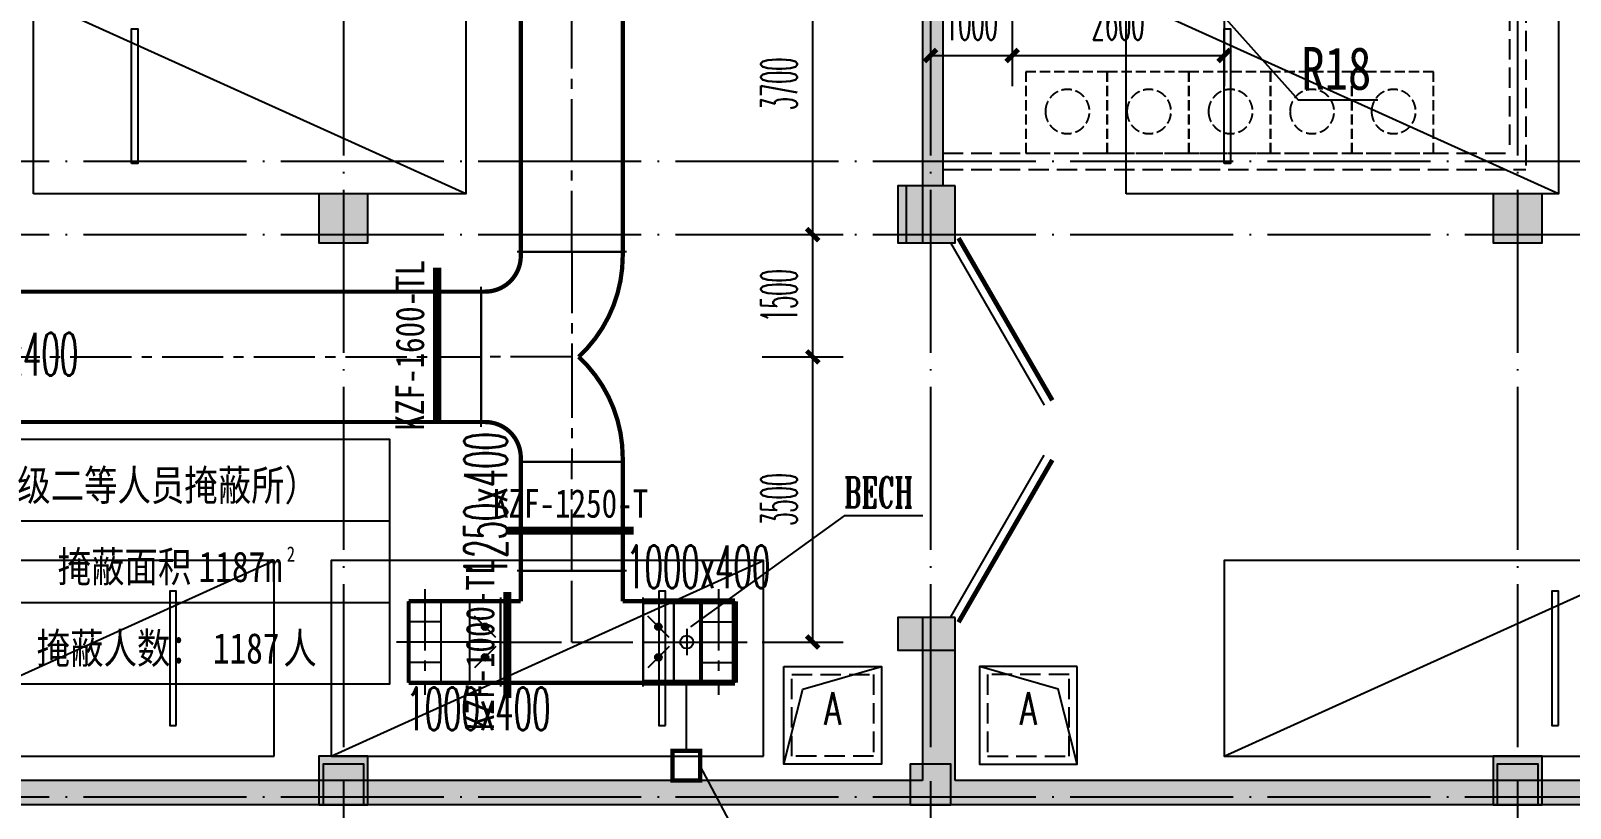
# Model space of a CAD drawing. Extents: x -888467 to -675969, y -675351 to -419232.
# Drawn here: x -786473 to -767595, y -490379 to -480837 of the extents above; entities that cross this region are included whole.
import ezdxf
from ezdxf.enums import TextEntityAlignment as Align

# ---------------------------------------------------------------- set-up
doc = ezdxf.new("R2010")
doc.units = 0
doc.header["$LTSCALE"] = 1000
for name, pattern in [('__DASH', [0.35, 0.25, -0.1]), ('CENTER2', [1.125, 0.75, -0.125, 0.125, -0.125]), ('DASH', [0.35, 0.25, -0.1]), ('DOTE', [2.42, 2, -0.2, 0.02, -0.2])]:
    doc.linetypes.add(name, pattern=pattern)
doc.layers.get('0').update_dxf_attribs({"linetype": 'CONTINUOUS'})
doc.layers.get('Defpoints').update_dxf_attribs({"linetype": 'CONTINUOUS'})
for name, color, linetype in [('A-Pkng-Bdry', 132, 'CONTINUOUS'), ('A-WALL-PATT', 252, 'CONTINUOUS'), ('ACS_COM', 7, 'CONTINUOUS'), ('DIM_LEAD', 3, 'CONTINUOUS'), ('DOTE', 252, 'CONTINUOUS'), ('DUCT-加压送风法兰', 2, 'CONTINUOUS'), ('DUCT-加压送风阀门', 7, 'CONTINUOUS'), ('DUCT-送风中心线', 5, 'CENTER2'), ('DUCT-送风标注', 3, 'CONTINUOUS'), ('DUCT-送风法兰', 3, 'CONTINUOUS'), ('DUCT-送风管', 4, 'CONTINUOUS'), ('DUCT-送风管端线', 3, 'CONTINUOUS'), ('FK', 2, 'CONTINUOUS'), ('HZ', 3, 'CONTINUOUS'), ('J-战时', 6, 'CONTINUOUS'), ('PUB_HATCH', 8, 'CONTINUOUS'), ('TH_DIM', 3, 'CONTINUOUS'), ('VRV-PIPE', 1, 'CONTINUOUS'), ('ZX', 1, 'CENTER2'), ('停车', 32, 'CONTINUOUS'), ('建筑层', 253, 'CONTINUOUS'), ('抗震支吊架', 2, 'CONTINUOUS'), ('结构柱子', 253, 'CONTINUOUS'), ('面积', 6, 'CONTINUOUS'), ('风量标注', 3, 'CONTINUOUS'), ('风阀', 3, 'CONTINUOUS')]:
    doc.layers.add(name, color=color, linetype=linetype)
doc.styles.add('-黑体', font='', dxfattribs={"width": 0.8})
doc.styles.add('_TCH_DIM_T3', font='simplex.shx', dxfattribs={"width": 0.423529, "bigfont": 'gbcbig.shx'})
doc.styles.add('hxd', font='simplex.shx', dxfattribs={"width": 0.5, "bigfont": 'gbcbig.shx'})
doc.styles.add('kzcad', font='', dxfattribs={"width": 0.8})
doc.styles.add('romant', font='romant.shx', dxfattribs={"width": 0.8, "bigfont": 'gbcbig.shx'})
doc.styles.add('房间名称', font='simplex.shx', dxfattribs={"width": 0.75, "bigfont": 'gbcbig.shx'})
doc.styles.add('黑体', font='', dxfattribs={"width": 0.8})
doc.styles.get('-黑体').set_extended_font_data('SimHei')
doc.styles.get('kzcad').set_extended_font_data('SimSun')
doc.styles.get('黑体').set_extended_font_data('SimHei')
doc.dimstyles.new('_TCH_ARCH&&150', dxfattribs={"dimtxt": 446.25, "dimasz": 150, "dimexe": 375, "dimexo": 450, "dimgap": 189.375, "dimtad": 1, "dimdec": 0, "dimzin": 0, "dimdsep": 46, "dimtxsty": '_TCH_DIM_T3', "dimblk": 'ARCHTICK', "dimcen": 0.09, "dimclrt": 7, "dimazin": 2, "dimtfac": 1, "dimtdec": 0, "dimtix": 1, "dimtmove": 2, "dimatfit": 3, "dimfxl": 1, "dimtolj": 1, "dimtzin": 0, "dimarcsym": 0})

# ---------------------------------------------------------------- blocks, each defined once
blk = doc.blocks.new('ltcw')
at = {"layer": 'A-Pkng-Bdry', "color": 252}
blk.add_line((28605, 362729), (26205, 357429), dxfattribs=at)
for points in [[(28605, 357429), (26205, 357429), (26205, 362729), (28605, 362729)], [(28231, 358629), (26580, 358629), (26580, 358710), (28231, 358710)]]:
    blk.add_lwpolyline(points, close=True, dxfattribs=at)
blk = doc.blocks.new('_FZH')
blk.add_lwpolyline([(-0.5, -0.5), (0.5, -0.5), (0.5, 0.5), (-0.5, 0.5)], close=True)
at = {"layer": 'PUB_HATCH'}
blk.add_solid([(-0.5, -0.5), (0.5, -0.5), (-0.5, 0.5), (0.5, 0.5)], dxfattribs=at)
blk = doc.blocks.new('ccce')
at = {"layer": 'J-战时', "color": 5, "linetype": 'DASH', "ltscale": 0.5}
blk.add_lwpolyline([(503445, 1033554), (504445, 1033554), (504445, 1032554), (503445, 1032554), (503445, 1033554)], dxfattribs=at)
blk.add_circle((503957, 1033043), 271, dxfattribs=at)
blk = doc.blocks.new('A$C1260170F')
at = {"layer": 'FK'}
for p, q in [((200, 147), (200, 1147)), ((200, 1147), (600, 1147)), ((600, 147), (600, 1147)), ((200, 897), (600, 897)), ((200, 647), (600, 647)), ((200, 397), (600, 397)), ((600, 147), (200, 147))]:
    blk.add_line(p, q, dxfattribs=at)
at = {"layer": 'ZX', "color": 5}
for p, q in [((400, 1295), (400, 0)), ((0, 647), (800, 647))]:
    blk.add_line(p, q, dxfattribs=at)
blk = doc.blocks.new('00000556Cent')
at = {"color": 0, "linetype": 'ByBlock', "lineweight": -2}
for p, q in [((175, 75), (-175, 425)), ((175, -75), (-175, -425))]:
    blk.add_line(p, q, dxfattribs=at)
for centre, radius in [((0, 250), 55.4), ((0, 250), 37.5), ((0, 250), 26.8), ((0, -250), 55.4), ((0, -250), 37.5), ((0, -250), 26.8)]:
    blk.add_circle(centre, radius, dxfattribs=at)
blk = doc.blocks.new('00000556Body')
at = {"color": 0, "linetype": 'ByBlock', "lineweight": -2}
for p, q in [((250, 500), (-250, 500)), ((-250, -500), (-250, 500)), ((250, -500), (250, 500)), ((-250, -500), (250, -500))]:
    blk.add_line(p, q, dxfattribs=at)
blk = doc.blocks.new('A$C7F9B6DC1')
at = {"layer": '风阀', "ltscale": 1000}
for p, q in [((80, -60, -1200), (-80, -60, -1200)), ((-80, -60, -1200), (80, -60, -1200))]:
    blk.add_line(p, q, dxfattribs=at)
at = {"layer": '风阀', "ltscale": 1000, "xscale": 0.1200000001117587, "zscale": 0.3999999999996362, "rotation": 270}
for name, yscale in [('00000556Body', 0.1600000001490116), ('00000556Cent', 0.1200000001117587)]:
    blk.add_blockref(name, (0, -30), dxfattribs=dict(at, yscale=yscale))
blk = doc.blocks.new('00000595Cent')
at = {"lineweight": -2}
blk.add_line((0, 250), (0, -250), dxfattribs=at)
at = {"color": 0, "linetype": 'ByBlock', "lineweight": -2}
blk.add_circle((0, 0), 125, dxfattribs=at)
blk = doc.blocks.new('A$C2B1B7B0A')
at = {"layer": '结构柱子'}
h = blk.add_hatch(color=253, dxfattribs=at)
h.dxf.hatch_style = 1
h.paths.add_polyline_path([(81500, 17600), (80800, 17600), (80800, 16900), (81500, 16900)])
h = blk.add_hatch(color=253, dxfattribs=at)
h.dxf.hatch_style = 1
h.paths.add_polyline_path([(74300, 17500), (73700, 17500), (73700, 16900), (74300, 16900)])
h = blk.add_hatch(color=253, dxfattribs=at)
h.dxf.hatch_style = 1
h.paths.add_polyline_path([(88700, 17500), (88100, 17500), (88100, 16900), (88700, 16900)])
h = blk.add_hatch(color=253, dxfattribs=at)
h.dxf.hatch_style = 1
h.paths.add_polyline_path([(81500, 12300), (80800, 12300), (80800, 11900), (81500, 11900)])
h = blk.add_hatch(color=253, dxfattribs=at)
h.dxf.hatch_style = 1
h.paths.add_polyline_path([(74300, 10600), (73700, 10600), (73700, 10000), (74300, 10000)])
h = blk.add_hatch(color=253, dxfattribs=at)
h.dxf.hatch_style = 1
h.paths.add_polyline_path([(88100, 10600), (88100, 10000), (88700, 10000), (88700, 10600)])
at = {"layer": '结构柱子', "color": 253}
for points in [[(81500, 17600), (80800, 17600), (80800, 16900), (81500, 16900)], [(74300, 17500), (73700, 17500), (73700, 16900), (74300, 16900)], [(88700, 17500), (88100, 17500), (88100, 16900), (88700, 16900)], [(81500, 12300), (80800, 12300), (80800, 11900), (81500, 11900)], [(74300, 10600), (73700, 10600), (73700, 10000), (74300, 10000)], [(88700, 10600), (88100, 10600), (88100, 10000), (88700, 10000)]]:
    blk.add_lwpolyline(points, close=True, dxfattribs=at)
blk = doc.blocks.new('_ArchTick')
at = {"color": 0, "linetype": 'ByBlock', "const_width": 0.4}
blk.add_lwpolyline([(-0.5, -0.5), (0.5, 0.5)], dxfattribs=at)
blk = doc.blocks.new('*D512')
at = {"layer": 'Defpoints', "color": 0, "transparency": 16777216}
for p in [(-774439, -480103), (-771839, -480103), (-771839, -481141)]:
    blk.add_point(p, dxfattribs=at)
at = {"layer": 'TH_DIM', "color": 0, "lineweight": -2, "transparency": 16777216}
for p, q in [((-774439, -480553), (-774439, -481516)), ((-771839, -480553), (-771839, -481516)), ((-774439, -481141), (-771839, -481141))]:
    blk.add_line(p, q, dxfattribs=at)
at = {"layer": 'TH_DIM', "color": 0, "lineweight": -2, "transparency": 16777216, "xscale": 150, "yscale": 150, "zscale": 150, "rotation": 180}
blk.add_blockref('_ArchTick', (-774439, -481141), dxfattribs=at)
at = {"layer": 'TH_DIM', "color": 0, "lineweight": -2, "transparency": 16777216, "xscale": 150, "yscale": 150, "zscale": 150}
blk.add_blockref('_ArchTick', (-771839, -481141), dxfattribs=at)
at = {"layer": 'TH_DIM', "color": 7, "transparency": 16777216, "insert": (-773139, -480728), "char_height": 446.2, "attachment_point": 5, "style": '_TCH_DIM_T3'}
blk.add_mtext('\\A1;2600', dxfattribs=at)
blk = doc.blocks.new('*D513')
at = {"layer": 'Defpoints', "color": 0, "transparency": 16777216}
for p in [(-775439, -480103), (-774439, -480103), (-774439, -481141)]:
    blk.add_point(p, dxfattribs=at)
at = {"layer": 'TH_DIM', "color": 0, "lineweight": -2, "transparency": 16777216}
for p, q in [((-775439, -480553), (-775439, -481516)), ((-774439, -480553), (-774439, -481516)), ((-775439, -481141), (-774439, -481141))]:
    blk.add_line(p, q, dxfattribs=at)
at = {"layer": 'TH_DIM', "color": 0, "lineweight": -2, "transparency": 16777216, "xscale": 150, "yscale": 150, "zscale": 150, "rotation": 180}
blk.add_blockref('_ArchTick', (-775439, -481141), dxfattribs=at)
at = {"layer": 'TH_DIM', "color": 0, "lineweight": -2, "transparency": 16777216, "xscale": 150, "yscale": 150, "zscale": 150}
blk.add_blockref('_ArchTick', (-774439, -481141), dxfattribs=at)
at = {"layer": 'TH_DIM', "color": 7, "transparency": 16777216, "insert": (-774939, -480728), "char_height": 446.2, "attachment_point": 5, "style": '_TCH_DIM_T3'}
blk.add_mtext('\\A1;1000', dxfattribs=at)
blk = doc.blocks.new('*D536')
at = {"layer": 'Defpoints', "color": 0, "transparency": 16777216}
for p in [(-768239, -490063), (-765639, -490063), (-765639, -491415)]:
    blk.add_point(p, dxfattribs=at)
at = {"layer": 'TH_DIM', "color": 0, "lineweight": -2, "transparency": 16777216}
for p, q in [((-768239, -490513), (-768239, -491790)), ((-765639, -490513), (-765639, -491790)), ((-768239, -491415), (-765639, -491415))]:
    blk.add_line(p, q, dxfattribs=at)
at = {"layer": 'TH_DIM', "color": 0, "lineweight": -2, "transparency": 16777216, "xscale": 150, "yscale": 150, "zscale": 150, "rotation": 180}
blk.add_blockref('_ArchTick', (-768239, -491415), dxfattribs=at)
at = {"layer": 'TH_DIM', "color": 0, "lineweight": -2, "transparency": 16777216, "xscale": 150, "yscale": 150, "zscale": 150}
blk.add_blockref('_ArchTick', (-765639, -491415), dxfattribs=at)
at = {"layer": 'TH_DIM', "color": 7, "transparency": 16777216, "insert": (-766939, -491003), "char_height": 446.2, "attachment_point": 5, "style": '_TCH_DIM_T3'}
blk.add_mtext('\\A1;2600', dxfattribs=at)
blk = doc.blocks.new('*D572')
at = {"layer": 'Defpoints', "color": 0, "transparency": 16777216}
for p in [(-777954, -484839), (-776884, -484839), (-777954, -488339)]:
    blk.add_point(p, dxfattribs=at)
at = {"layer": 'TH_DIM', "color": 0, "lineweight": -2, "transparency": 16777216}
for p, q in [((-777504, -484839), (-776509, -484839)), ((-776884, -488339), (-776884, -484839)), ((-777504, -488339), (-776509, -488339))]:
    blk.add_line(p, q, dxfattribs=at)
at = {"layer": 'TH_DIM', "color": 0, "lineweight": -2, "transparency": 16777216, "xscale": 150, "yscale": 150, "zscale": 150}
for p, rotation in [((-776884, -484839), 90), ((-776884, -488339), 270)]:
    blk.add_blockref('_ArchTick', p, dxfattribs=dict(at, rotation=rotation))
at = {"layer": 'TH_DIM', "color": 7, "transparency": 16777216, "insert": (-777296, -486589), "char_height": 446.2, "attachment_point": 5, "rotation": 90, "style": '_TCH_DIM_T3'}
blk.add_mtext('\\A1;3500', dxfattribs=at)
blk = doc.blocks.new('*D573')
at = {"layer": 'Defpoints', "color": 0, "transparency": 16777216}
for p in [(-777954, -483339), (-776884, -483339), (-777954, -484839)]:
    blk.add_point(p, dxfattribs=at)
at = {"layer": 'TH_DIM', "color": 0, "lineweight": -2, "transparency": 16777216}
for p, q in [((-777504, -483339), (-776509, -483339)), ((-776884, -484839), (-776884, -483339)), ((-777504, -484839), (-776509, -484839))]:
    blk.add_line(p, q, dxfattribs=at)
at = {"layer": 'TH_DIM', "color": 0, "lineweight": -2, "transparency": 16777216, "xscale": 150, "yscale": 150, "zscale": 150}
for p, rotation in [((-776884, -483339), 90), ((-776884, -484839), 270)]:
    blk.add_blockref('_ArchTick', p, dxfattribs=dict(at, rotation=rotation))
at = {"layer": 'TH_DIM', "color": 7, "transparency": 16777216, "insert": (-777296, -484089), "char_height": 446.2, "attachment_point": 5, "rotation": 90, "style": '_TCH_DIM_T3'}
blk.add_mtext('\\A1;1500', dxfattribs=at)
blk = doc.blocks.new('*D574')
at = {"layer": 'Defpoints', "color": 0, "transparency": 16777216}
for p in [(-777954, -479639), (-776884, -479639), (-777954, -483339)]:
    blk.add_point(p, dxfattribs=at)
at = {"layer": 'TH_DIM', "color": 0, "lineweight": -2, "transparency": 16777216}
for p, q in [((-777504, -479639), (-776509, -479639)), ((-776884, -483339), (-776884, -479639)), ((-777504, -483339), (-776509, -483339))]:
    blk.add_line(p, q, dxfattribs=at)
at = {"layer": 'TH_DIM', "color": 0, "lineweight": -2, "transparency": 16777216, "xscale": 150, "yscale": 150, "zscale": 150}
for p, rotation in [((-776884, -479639), 90), ((-776884, -483339), 270)]:
    blk.add_blockref('_ArchTick', p, dxfattribs=dict(at, rotation=rotation))
at = {"layer": 'TH_DIM', "color": 7, "transparency": 16777216, "insert": (-777296, -481489), "char_height": 446.2, "attachment_point": 5, "rotation": 90, "style": '_TCH_DIM_T3'}
blk.add_mtext('\\A1;3700', dxfattribs=at)
blk = doc.blocks.new('$DorLib2D$00000207')
at = {"color": 0}
for p, q in [((-0.5, 0.0313), (-0.067, 0.2813)), ((0.5, 0.0313), (0.067, 0.2813))]:
    blk.add_line(p, q, dxfattribs=at)
at = {"color": 0, "const_width": 0.0125}
for points in [[(-0.5125, 0.0529), (-0.0795, 0.3029)], [(0.5125, 0.0529), (0.0795, 0.3029)]]:
    blk.add_lwpolyline(points, dxfattribs=at)

msp = doc.modelspace()

# ---------------------------------------------------------------- hatches: boundary and pattern name
at = {"layer": 'A-WALL-PATT'}
for points in [[(-775289.1, -470238.7), (-775539.1, -470238.7), (-775539.1, -482738.6), (-775289.1, -482738.6)], [(-775539.1, -482738.6), (-775539.1, -483438.7), (-775139.1, -483438.7), (-775139.1, -482738.6)], [(-775139.1, -490038.7), (-775139.1, -488038.7), (-775539.1, -488038.7), (-775539.1, -490038.7), (-775372.4, -490138.7)]]:
    msp.add_hatch(color=256, dxfattribs=at).paths.add_polyline_path(points)
at = {"layer": 'PUB_HATCH'}
for points in [[(-775372.4, -490138.7), (-775539.1, -490038.7), (-824839.1, -490038.7), (-824839.1, -490338.7), (-775439.1, -490338.7)], [(-757689.1, -490338.7), (-757689.1, -490038.7), (-775139.1, -490038.7), (-775372.4, -490138.7), (-775439.1, -490338.7)]]:
    msp.add_hatch(color=256, dxfattribs=at).paths.add_polyline_path(points)
at = {"layer": '建筑层'}
h = msp.add_hatch(color=253, dxfattribs=at)
h.dxf.hatch_style = 1
h.paths.add_polyline_path([(-782339.1, -482838.6), (-782939.1, -482838.6), (-782939.1, -483438.6), (-782339.1, -483438.6)])
h = msp.add_hatch(color=253, dxfattribs=at)
h.dxf.hatch_style = 1
h.paths.add_polyline_path([(-775139.1, -482738.6), (-775739.1, -482738.6), (-775739.1, -483438.6), (-775139.1, -483438.6)])
h = msp.add_hatch(color=253, dxfattribs=at)
h.dxf.hatch_style = 1
h.paths.add_polyline_path([(-767939.1, -482838.6), (-768539.1, -482838.6), (-768539.1, -483438.6), (-767939.1, -483438.6)])
h = msp.add_hatch(color=253, dxfattribs=at)
h.dxf.hatch_style = 1
h.paths.add_polyline_path([(-782339.1, -489738.7), (-782939.1, -489738.7), (-782939.1, -490338.7), (-782339.1, -490338.7)])
h = msp.add_hatch(color=253, dxfattribs=at)
h.dxf.hatch_style = 1
h.paths.add_polyline_path([(-768539.1, -489738.7), (-768539.1, -490338.7), (-767939.1, -490338.7), (-767939.1, -489738.7)])

# ---------------------------------------------------------------- linework, layer by layer
at = {"layer": 'DIM_LEAD'}
for p in [(-772452.2, -479975.2, 2310), (-769953.6, -481688.3, -12690)]:
    msp.add_line(p, (-770928.1, -481688.3, -12690), dxfattribs=at)
at = {"layer": 'DOTE', "linetype": 'DOTE'}
for p, q in [((-782639.1, -448908.1), (-782639.1, -497433.1)), ((-775439.1, -448908.1), (-775439.1, -497433.1)), ((-768239.1, -448908.1), (-768239.1, -497433.1)), ((-860846.2, -482438.7), (-713239.1, -482438.7)), ((-860846.2, -483338.7), (-713239.1, -483338.7)), ((-860846.2, -490238.7), (-713239.1, -490238.7))]:
    msp.add_line(p, q, dxfattribs=at)
at = {"layer": 'DUCT-加压送风法兰'}
for p, q in [((-778589.1, -487809, -10495.2), (-778589.1, -488869, -10495.2)), ((-778268.9, -487809, -10495.2), (-778268.9, -488869, -10495.2))]:
    msp.add_line(p, q, dxfattribs=at)
at = {"layer": 'DUCT-送风中心线'}
for p, q in [((-779839.1, -483551), (-779839.1, -470913.9)), ((-779839.1, -483551.2), (-779839.1, -484838.7)), ((-793863.5, -484838.7), (-780951.8, -484838.7)), ((-779839.1, -484838.7), (-780951.6, -484838.7)), ((-779839.1, -484838.7), (-779839.1, -486126.2)), ((-779839.1, -487463.8), (-779839.1, -486126.2)), ((-779839.1, -488339), (-779839.1, -487464)), ((-780714.3, -488339), (-781839.1, -488339)), ((-780714.1, -488339), (-779839.1, -488339)), ((-779839.1, -488339), (-778964.1, -488339)), ((-778963.9, -488339), (-777839.1, -488339))]:
    msp.add_line(p, q, dxfattribs=at)
at = {"layer": 'DUCT-送风法兰'}
for p, q in [((-779169.1, -483551.1), (-780509.1, -483551.1)), ((-780951.7, -485698.7), (-780951.7, -483978.7)), ((-779169.1, -487463.9), (-780509.1, -487463.9)), ((-780714.2, -487794), (-780714.2, -488884)), ((-778964, -488884), (-778964, -487794))]:
    msp.add_line(p, q, dxfattribs=at)
at = {"layer": 'DUCT-送风管'}
for points, const_width in [([(-780464.1, -470913.9), (-780464.1, -483551)], 52.5), ([(-779214.1, -483551), (-779214.1, -470913.9)], 52.5), ([(-780464.1, -483551.2), (-780464.1, -483601.2)], 52.5), ([(-779214.1, -483601.2), (-779214.1, -483551.2)], 52.5), ([(-780951.8, -484038.7), (-793863.5, -484038.7)], 52.5), ([(-780901.6, -484038.7), (-780951.6, -484038.7)], 52.5), ([(-793863.5, -485638.7), (-780951.8, -485638.7)], 52.5), ([(-780951.6, -485638.7), (-780901.6, -485638.7)], 52.5), ([(-780464.1, -486076.2), (-780464.1, -486126.2)], 52.5), ([(-780464.1, -486126.2), (-780464.1, -487463.8)], 52.5), ([(-779214.1, -486126.2), (-779214.1, -486076.2)], 52.5), ([(-779214.1, -487463.8), (-779214.1, -486126.2)], 52.5), ([(-780464.1, -487839), (-780464.1, -487464)], 52.5), ([(-779214.1, -487464), (-779214.1, -487839)], 52.5), ([(-780714.3, -487839), (-781839.1, -487839)], 52.5), ([(-781839.1, -487839), (-781839.1, -488839)], 52.5), ([(-780714.1, -487839), (-780464.1, -487839)], 52.5), ([(-779214.1, -487839), (-778964.1, -487839)], 52.5), ([(-777839.1, -487839), (-778963.9, -487839)], 75), ([(-777839.1, -488839), (-777839.1, -487839)], 75), ([(-781839.1, -488839), (-780714.3, -488839)], 52.5), ([(-778964.1, -488839), (-780714.1, -488839)], 52.5), ([(-778963.9, -488839), (-777839.1, -488839)], 75)]:
    msp.add_lwpolyline(points, dxfattribs=dict(at, const_width=const_width))
at = {"layer": 'DUCT-送风管', "extrusion": (0, 0, -1), "const_width": 52.5}
for points in [[(780464.1, -483601.2, 0.4142136), (780901.6, -484038.7)], [(780901.6, -485638.7, 0.4142136), (780464.1, -486076.2)]]:
    msp.add_lwpolyline(points, format="xyb", dxfattribs=at)
at = {"layer": 'DUCT-送风管', "const_width": 52.5}
for points in [[(-779754.3, -484838.7, 0.2087587), (-779214.1, -483601.2)], [(-779214.1, -486076.2, 0.2087587), (-779754.3, -484838.7)]]:
    msp.add_lwpolyline(points, format="xyb", dxfattribs=at)
at = {"layer": 'DUCT-送风管端线'}
for p, q in [((-780464.1, -483551), (-779214.1, -483551)), ((-779214.1, -483551.2), (-780464.1, -483551.2)), ((-780951.8, -485638.7), (-780951.8, -484038.7)), ((-780951.6, -484038.7), (-780951.6, -485638.7)), ((-779214.1, -486126.2), (-780464.1, -486126.2)), ((-780464.1, -486126.2), (-779214.1, -486126.2)), ((-780464.1, -487463.8), (-779214.1, -487463.8)), ((-780464.1, -487464), (-779214.1, -487464)), ((-780714.3, -488839), (-780714.3, -487839)), ((-780714.1, -488839), (-780714.1, -487839)), ((-778964.1, -487839), (-778964.1, -488839)), ((-778963.9, -487839), (-778963.9, -488839))]:
    msp.add_line(p, q, dxfattribs=at)
at = {"layer": 'HZ', "color": 7, "elevation": 3414.4}
msp.add_lwpolyline([(-775532.4, -486789.1), (-776498.8, -486789.1), (-778384.8, -488154.4)], dxfattribs=at)
at = {"layer": 'VRV-PIPE', "linetype": 'Continuous'}
msp.add_line((-778435, -488839, 3000), (-778435, -489673.8, 3000), dxfattribs=at)
at = {"layer": 'VRV-PIPE', "linetype": 'Continuous', "const_width": 52.5, "elevation": 3000}
msp.add_lwpolyline([(-778604.9, -490038.7), (-778604.9, -489673.8), (-778265.1, -489673.8), (-778265.1, -490038.7)], close=True, dxfattribs=at)
at = {"layer": '建筑层', "color": 253}
for p, q in [((-775539.1, -470238.7), (-775539.1, -482738.6)), ((-775289.1, -470238.7), (-775289.1, -482738.6)), ((-775539.1, -482738.6), (-775539.1, -483438.7)), ((-775139.1, -482738.6), (-775289.1, -482738.6)), ((-775139.1, -483438.7), (-775139.1, -482738.6)), ((-775539.1, -483438.7), (-775139.1, -483438.7)), ((-775139.1, -488038.7), (-775539.1, -488038.7)), ((-775539.1, -488038.7), (-775539.1, -490038.7)), ((-775139.1, -490038.7), (-775139.1, -488038.7)), ((-775539.1, -490038.7), (-824839.1, -490038.7)), ((-757689.1, -490038.7), (-775139.1, -490038.7)), ((-775439.1, -490338.7), (-824839.1, -490338.7)), ((-757689.1, -490338.7), (-775439.1, -490338.7))]:
    msp.add_line(p, q, dxfattribs=at)
at = {"layer": '建筑层', "color": 253, "linetype": '__DASH'}
for p, q in [((-768339.1, -478138.7), (-768339.1, -482338.7)), ((-768139.1, -478038.7), (-768139.1, -482538.7)), ((-775289.1, -482338.7), (-768339.1, -482338.7)), ((-775289.1, -482338.7), (-775289.1, -482538.7)), ((-775289.1, -482538.7), (-768139.1, -482538.7))]:
    msp.add_line(p, q, dxfattribs=at)
at = {"layer": '建筑层', "color": 253}
for points in [[(-782339.1, -482838.6), (-782939.1, -482838.6), (-782939.1, -483438.6), (-782339.1, -483438.6)], [(-775139.1, -482738.6), (-775739.1, -482738.6), (-775739.1, -483438.6), (-775139.1, -483438.6)], [(-767939.1, -482838.6), (-768539.1, -482838.6), (-768539.1, -483438.6), (-767939.1, -483438.6)], [(-777239.1, -488638.7), (-776039.1, -488638.7), (-776039.1, -489838.7), (-777239.1, -489838.7)], [(-777239.1, -488638.7), (-776039.1, -488638.7), (-776039.1, -489838.7), (-777239.1, -489838.7)], [(-777239.1, -488638.7), (-776039.1, -488638.7), (-776039.1, -489838.7), (-777239.1, -489838.7)], [(-773639.1, -488638.7), (-774839.1, -488638.7), (-774839.1, -489838.7), (-773639.1, -489838.7)], [(-773639.1, -488638.7), (-774839.1, -488638.7), (-774839.1, -489838.7), (-773639.1, -489838.7)], [(-773639.1, -488638.7), (-774839.1, -488638.7), (-774839.1, -489838.7), (-773639.1, -489838.7)], [(-782339.1, -489738.7), (-782939.1, -489738.7), (-782939.1, -490338.7), (-782339.1, -490338.7)], [(-767939.1, -489738.7), (-768539.1, -489738.7), (-768539.1, -490338.7), (-767939.1, -490338.7)]]:
    msp.add_lwpolyline(points, close=True, dxfattribs=at)
at = {"layer": '建筑层', "color": 253, "ltscale": 5}
msp.add_lwpolyline([(-792569.6, -488853.2), (-782069.5, -488853.2), (-782069.5, -485853.2), (-792569.6, -485853.2)], close=True, dxfattribs=at)
for points in [[(-792569.6, -486853.2), (-782069.5, -486853.2)], [(-792569.6, -487853.2), (-782069.5, -487853.2)], [(-792569.6, -488853.2), (-782069.5, -488853.2)]]:
    msp.add_lwpolyline(points, dxfattribs=at)
at = {"layer": '建筑层', "color": 253}
for points in [[(-777239.1, -489838.7), (-777003.7, -488918.4), (-776039.1, -488638.7)], [(-773639.1, -489838.7), (-773874.5, -488918.4), (-774839.1, -488638.7)]]:
    msp.add_lwpolyline(points, dxfattribs=at)
at = {"layer": '建筑层', "color": 253, "linetype": '__DASH'}
for points in [[(-777139.1, -488738.7), (-776139.1, -488738.7), (-776139.1, -489738.7), (-777139.1, -489738.7)], [(-773739.1, -488738.7), (-774739.1, -488738.7), (-774739.1, -489738.7), (-773739.1, -489738.7)]]:
    msp.add_lwpolyline(points, close=True, dxfattribs=at)
at = {"layer": '抗震支吊架', "color": 2, "const_width": 100}
for points in [[(-781489.8, -485646.4), (-781489.8, -483746.4)], [(-780629.2, -486972.3), (-779079.2, -486972.3)], [(-780629.5, -489023.9), (-780629.5, -487723.9)]]:
    msp.add_lwpolyline(points, dxfattribs=at)
at = {"layer": '风量标注'}
msp.add_line((-777664.7, -490989.8, 3000), (-778265.1, -489856.3, 3000), dxfattribs=at)

# ---------------------------------------------------------------- block references
msp.add_blockref('A$C2B1B7B0A', (-856639.1, -500338.7))
at = {"layer": 'DUCT-加压送风阀门', "xscale": 0.64, "yscale": 0.64}
msp.add_blockref('00000595Cent', (-778429, -488339, -7495.2), dxfattribs=at)
at = {"layer": '停车', "rotation": 270}
for p in [(-1143868.6, -454233.5), (-1130468.6, -454233.5)]:
    msp.add_blockref('ltcw', p, dxfattribs=at)
at = {"layer": '停车', "xscale": -1, "rotation": 90}
for p in [(-426059.6, -461133.5), (-420059.6, -461133.5), (-409109.7, -461133.5)]:
    msp.add_blockref('ltcw', p, dxfattribs=at)
at = {"layer": '建筑层', "color": 253, "linetype": '__DASH', "xscale": -1, "rotation": 180}
for p in [(-1277716.9, 551215), (-1276716.9, 551215), (-1275716.9, 551215), (-1274716.9, 551215), (-1273716.9, 551215)]:
    msp.add_blockref('ccce', p, dxfattribs=at)
at = {"layer": '建筑层', "color": 253, "xscale": 4600, "yscale": -4600, "zscale": 400, "rotation": 89.9999999999502}
msp.add_blockref('$DorLib2D$00000207', (-775339.1, -485738.7), dxfattribs=at)
at = {"layer": '建筑层', "color": 253, "xscale": 500, "yscale": 500, "zscale": 500}
for p in [(-782639.1, -490088.7), (-775439.1, -490088.7), (-768239.1, -490088.7)]:
    msp.add_blockref('_FZH', p, dxfattribs=at)
at = {"layer": '面积', "xscale": -1}
msp.add_blockref('A$C1260170F', (-781239.1, -488986.4, 0), dxfattribs=at)
at = {"layer": '面积'}
msp.add_blockref('A$C1260170F', (-778439.1, -488986.4, 0), dxfattribs=at)
at = {"layer": '风阀', "ltscale": 1000, "xscale": 6.245994567871094, "yscale": 6.246033310890198, "zscale": 6.246034263958791, "rotation": 90}
for p in [(-781089.5, -488339, -1000), (-778963.9, -488339, -3000)]:
    msp.add_blockref('A$C7F9B6DC1', p, dxfattribs=at)

# ---------------------------------------------------------------- texts
at = {"layer": 'ACS_COM', "lineweight": 0, "style": '-黑体', "width": 0.8}
msp.add_text('R18', height=525, dxfattribs=at).set_placement((-770891, -481561, -12690))
at = {"layer": 'DUCT-送风标注', "color": 3, "style": 'hxd', "width": 0.5}
for s, p in [('1600x400', (-787659.1, -485068.1, 6000)), ('1000x400', (-779170.9, -487678.2, 0)), ('1000x400', (-781867.3, -489420.2, 0))]:
    msp.add_text(s, height=525, dxfattribs=at).set_placement(p)
msp.add_text('1250x400', height=525, rotation=90, dxfattribs=at).set_placement((-780632.1, -487530.4, 3000))
at = {"layer": 'HZ', "color": 3, "style": 'romant', "width": 0.6}
msp.add_text('BECH', height=375, dxfattribs=at).set_placement((-776500.7, -486689.5, 18828.5))
at = {"layer": '建筑层', "color": 253}
for s, height, style, width, p in [('级二等人员掩蔽所）', 375.53, '黑体', 0.8, (-786639.4, -486603.2)), ('掩蔽面积', 375.53, '黑体', 0.8, (-786143.1, -487603.2)), ('1187m', 375.53, '黑体', 0.8, (-784414.8, -487603.2)), ('2', 187.8, '黑体', 0.8, (-783334.6, -487353.2)), ('掩蔽人数：', 375.53, '黑体', 0.8, (-786400.9, -488603.2)), ('人', 375.5, '黑体', 0.8, (-783376.4, -488603.2)), ('1187', 375.53, '黑体', 0.8, (-784240.5, -488603.2)), ('A', 400, '房间名称', 0.675, (-776742.6, -489355.6)), ('A', 400, '房间名称', 0.675, (-774342.6, -489355.6))]:
    msp.add_text(s, height=height, dxfattribs=dict(at, style=style, width=width)).set_placement(p)
at = {"layer": '抗震支吊架', "color": 2, "style": 'kzcad', "width": 0.8}
for s, rotation, p in [('KZF-1600-TL', 89.88539, (-781649.8, -484696.4)), ('KZF-1250-T', 359.88539, (-779854.2, -486812.3)), ('KZF-1000-TL', 89.88539, (-780789.5, -488373.9))]:
    msp.add_text(s, height=350, rotation=rotation, dxfattribs=at).set_placement(p, align=Align.CENTER)

# ---------------------------------------------------------------- dimensions: what is measured, and where the dimension line sits
at = {"layer": 'TH_DIM', "color": 3}
for p1, p2, distance, picture, middle in [((-777954.3, -483338.7), (-777954.3, -479638.7), -1070.7, '*D574', (-777296.1, -481488.7)), ((-777954.3, -484838.7), (-777954.3, -483338.7), -1070.7, '*D573', (-777296.1, -484088.7)), ((-777954.3, -488339), (-777954.3, -484838.7), -1070.7, '*D572', (-777296.1, -486588.8)), ((-768239.1, -490062.9), (-765639.1, -490062.9), -1352.3, '*D536', (-766939.1, -491002.7))]:
    dim = msp.add_aligned_dim(p1=p1, p2=p2, distance=distance, dimstyle='_TCH_ARCH&&150', dxfattribs=at)
    dim.commit()
    dim.dimension.update_dxf_attribs({"geometry": picture, "text_midpoint": middle})
at = {"layer": 'TH_DIM'}
for p1, p2, picture, middle in [((-775439.1, -480102.9), (-774439.1, -480102.9), '*D513', (-774939.1, -480728.4)), ((-774439.1, -480102.9), (-771839.1, -480102.9), '*D512', (-773139.1, -480728.4))]:
    dim = msp.add_aligned_dim(p1=p1, p2=p2, distance=-1038, dimstyle='_TCH_ARCH&&150', dxfattribs=at)
    dim.commit()
    dim.dimension.update_dxf_attribs({"geometry": picture, "text_midpoint": middle})

doc.saveas('drawing.dxf')
